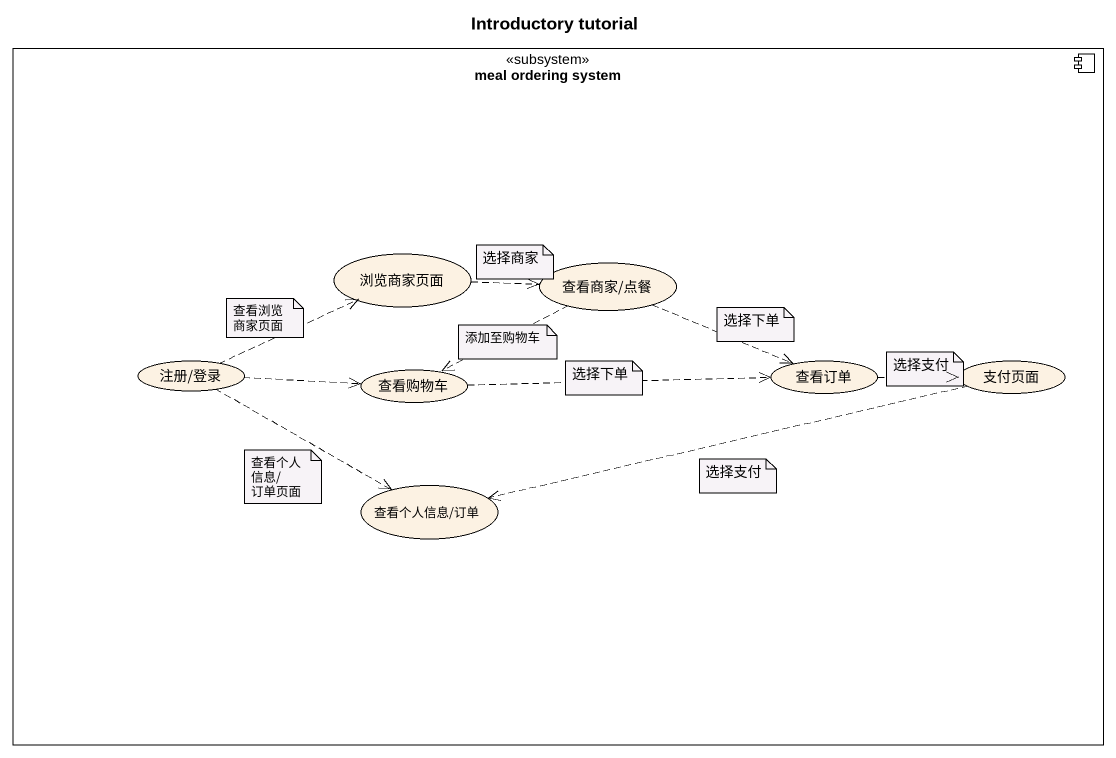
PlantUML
@startuml
title Introductory tutorial
component "meal ordering system" as meal_ordering_system <<subsystem>> {
  usecase 浏览商家页面
  usecase "查看商家/点餐" as 查看商家_点餐
  usecase "注册/登录" as 注册_登录
  usecase 查看购物车
  usecase 查看订单
  usecase 支付页面
  usecase "查看个人信息/订单" as 查看个人信息_订单
}
浏览商家页面 .right.> 查看商家_点餐
查看商家_点餐 .left.> 查看购物车
查看商家_点餐 .right.> 查看订单
注册_登录 .right.> 浏览商家页面
注册_登录 .right.> 查看购物车
注册_登录 .right.> 查看个人信息_订单
查看购物车 .right.> 查看订单
查看订单 .right.> 支付页面
支付页面 .left.> 查看个人信息_订单
note as N1
  选择商家
end note
note as N2
  查看浏览商家页面
end note
note as N3
  选择下单
end note
note as N4
  添加至购物车
end note
note as N5
  选择下单
end note
note as N6
  选择支付
end note
note as N7
  查看个人信息/订单页面
end note
note as N8
  选择支付
end note
@enduml
